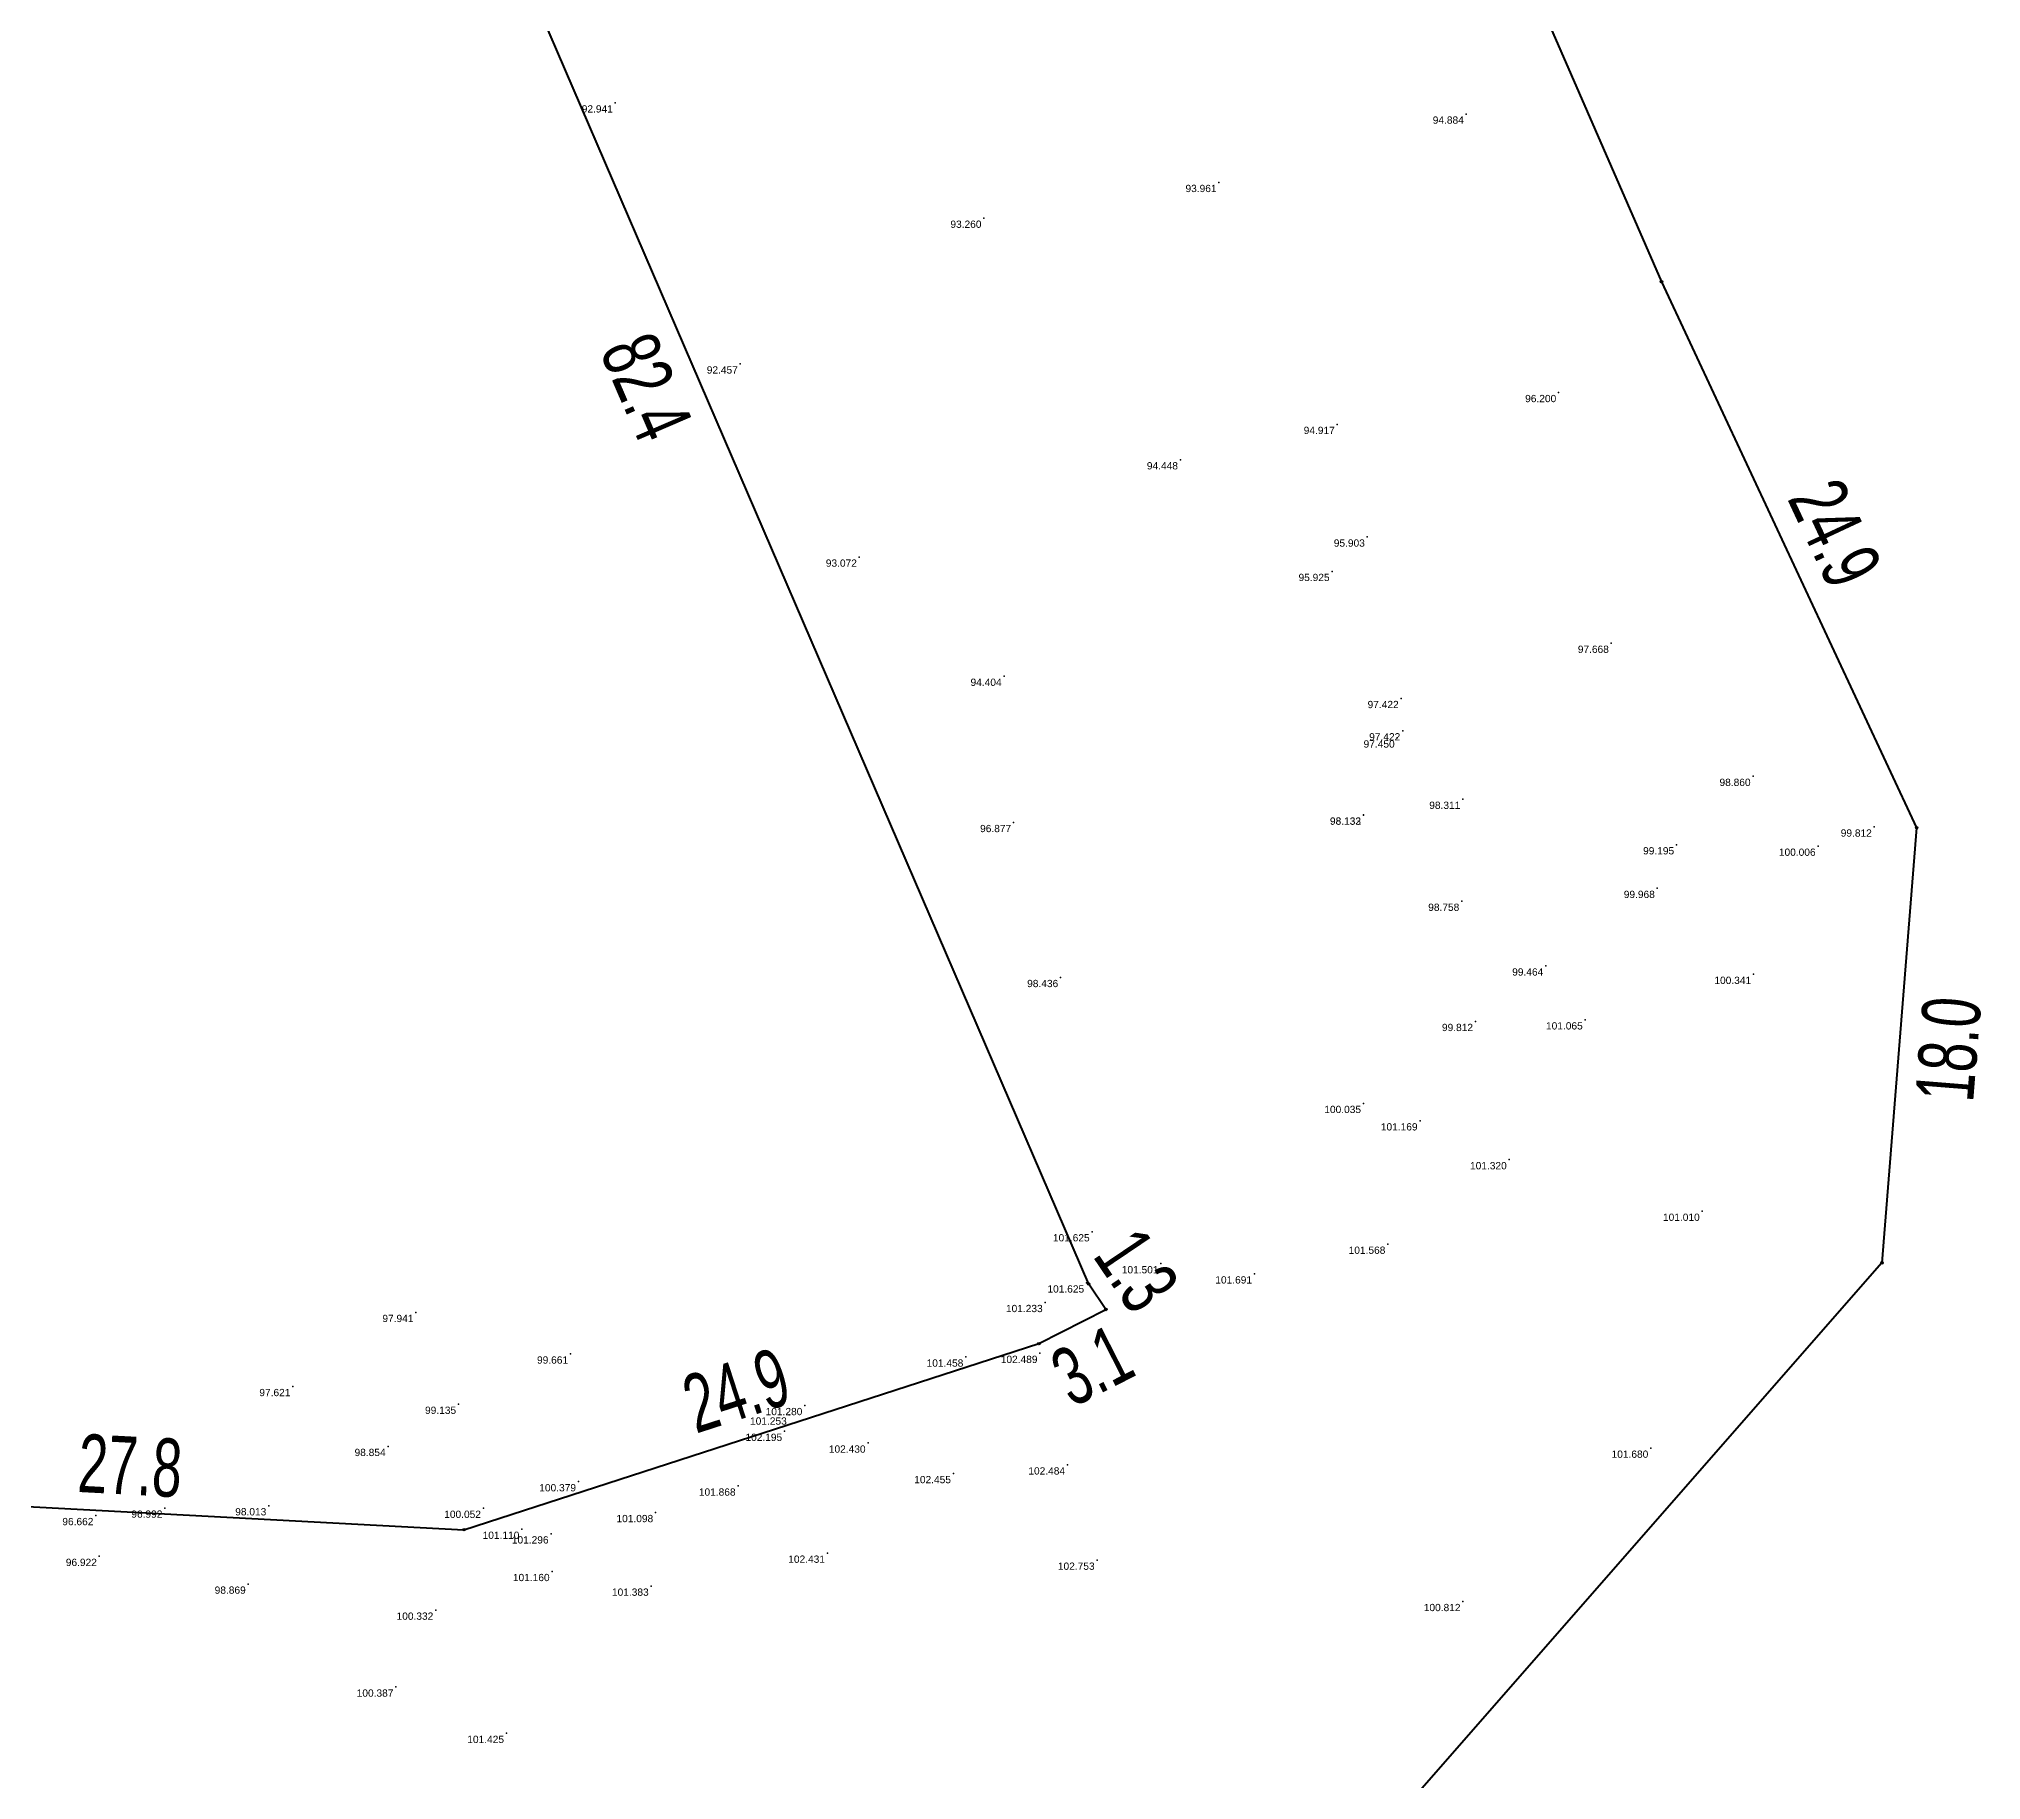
# Model space of a CAD drawing. Header units: millimetres. Extents: x 706139 to 707011, y 753722 to 954403.
# Drawn here: x 706710.6 to 706790.7, y 954233.1 to 954304.9 of the extents above; entities that cross this region are included whole.
import ezdxf
from ezdxf.enums import TextEntityAlignment as Align

# ---------------------------------------------------------------- set-up
doc = ezdxf.new("R2010")
doc.units = ezdxf.units.MM
doc.linetypes.add('SOLID_LINE', pattern=[0])
doc.layers.add('BD', color=1, linetype='Continuous', lineweight=40)
doc.layers.add('BD SYMBOL', color=7, linetype='Continuous', lineweight=30)
doc.layers.add('dim', color=7, linetype='Continuous')
doc.layers.add('Height', color=7, linetype='Continuous')
doc.styles.add('DIM', font='ARIALN.TTF', dxfattribs={"width": 0.8, "height": 2.4})
doc.styles.get("Standard").update_dxf_attribs({"font": 'arial.ttf'})
doc.dimstyles.get("Standard").update_dxf_attribs({"dimtxt": 0.18, "dimasz": 0.18, "dimexe": 0.18, "dimexo": 0.0625, "dimgap": 0.09, "dimtad": 0, "dimtih": 1, "dimtoh": 1, "dimdec": 4, "dimzin": 0, "dimdsep": 46, "dimtxsty": 'Standard', "dimcen": 0.09, "dimadec": 0, "dimazin": 0, "dimtfac": 1, "dimtdec": 4, "dimtofl": 0, "dimtmove": 0, "dimatfit": 3, "dimfxl": 1, "dimtolj": 1, "dimtzin": 0, "dimarcsym": 0})

# ---------------------------------------------------------------- blocks, each defined once
blk = doc.blocks.new('BD')
at = {"linetype": 'ByBlock'}
for p, q in [((-0.037, -0.034), (0.037, 0.034)), ((-0.035, 0.035), (0.035, -0.035))]:
    blk.add_line(p, q, dxfattribs=at)
blk.add_circle((0, 0), 0.05)
blk.add_point((0, 0))
blk = doc.blocks.new('*D68')
at = {"layer": 'Defpoints', "color": 0, "transparency": 16777216}
for p in [(707949.202, 954213.667), (707977.032, 954214.091), (707976.932, 954212.197)]:
    blk.add_point(p, dxfattribs=at)
at = {"layer": 'dim', "color": 0, "transparency": 16777216, "insert": (707963.167, 954214.826), "char_height": 2.4, "attachment_point": 5, "rotation": 356.96552, "style": 'DIM'}
blk.add_mtext('\\A1;27.8', dxfattribs=at)
blk = doc.blocks.new('*D69')
at = {"layer": 'Defpoints', "color": 0, "transparency": 16777216}
for p in [(708000.025, 954221.776), (708000.641, 954219.873), (707976.932, 954212.197)]:
    blk.add_point(p, dxfattribs=at)
at = {"layer": 'dim', "color": 0, "transparency": 16777216, "insert": (707988.17, 954217.938), "char_height": 2.4, "attachment_point": 5, "rotation": 17.93982, "style": 'DIM'}
blk.add_mtext('\\A1;24.9', dxfattribs=at)
blk = doc.blocks.new('*D70')
at = {"layer": 'Defpoints', "color": 0, "transparency": 16777216}
for p in [(708003.407, 954221.283), (708000.641, 954219.873), (708004.228, 954219.673)]:
    blk.add_point(p, dxfattribs=at)
at = {"layer": 'dim', "color": 0, "transparency": 16777216, "insert": (708002.845, 954218.968), "char_height": 2.4, "attachment_point": 5, "rotation": 27.01073, "style": 'DIM'}
blk.add_mtext('\\A1;3.1', dxfattribs=at)
blk = doc.blocks.new('*D71')
at = {"layer": 'Defpoints', "color": 0, "transparency": 16777216}
for p in [(708004.312, 954223.421), (708002.699, 954222.332), (708003.407, 954221.283)]:
    blk.add_point(p, dxfattribs=at)
at = {"layer": 'dim', "color": 0, "transparency": 16777216, "insert": (708004.666, 954222.897), "char_height": 2.4, "attachment_point": 5, "rotation": 304.01654, "style": 'DIM'}
blk.add_mtext('\\A1;1.3', dxfattribs=at)
blk = doc.blocks.new('*D72')
at = {"layer": 'Defpoints', "color": 0, "transparency": 16777216}
for p in [(707970.094, 954297.999), (707968.146, 954297.16), (708002.699, 954222.332)]:
    blk.add_point(p, dxfattribs=at)
at = {"layer": 'dim', "color": 0, "transparency": 16777216, "insert": (707984.449, 954259.327), "char_height": 2.4, "attachment_point": 5, "rotation": 293.31127, "style": 'DIM'}
blk.add_mtext('\\A1;82.4', dxfattribs=at)
blk = doc.blocks.new('*D78')
at = {"layer": 'Defpoints', "color": 0, "transparency": 16777216}
for p in [(708002.247, 954318.844), (708028.178, 954264.487), (708026.321, 954263.676)]:
    blk.add_point(p, dxfattribs=at)
at = {"layer": 'dim', "color": 0, "transparency": 16777216, "insert": (708016.141, 954292.071), "char_height": 2.4, "attachment_point": 5, "rotation": 293.57531, "style": 'DIM'}
blk.add_mtext('\\A1;60.2', dxfattribs=at)
blk = doc.blocks.new('*D79')
at = {"layer": 'Defpoints', "color": 0, "transparency": 16777216}
for p in [(708026.321, 954263.676), (708038.732, 954242.038), (708036.845, 954241.156)]:
    blk.add_point(p, dxfattribs=at)
at = {"layer": 'dim', "color": 0, "transparency": 16777216, "insert": (708033.47, 954253.298), "char_height": 2.4, "attachment_point": 5, "rotation": 295.04753, "style": 'DIM'}
blk.add_mtext('\\A1;24.9', dxfattribs=at)
blk = doc.blocks.new('*D80')
at = {"layer": 'Defpoints', "color": 0, "transparency": 16777216}
for p in [(708036.845, 954241.156), (708035.415, 954223.207), (708037.447, 954223.045)]:
    blk.add_point(p, dxfattribs=at)
at = {"layer": 'dim', "color": 0, "transparency": 16777216, "insert": (708038.162, 954232.02), "char_height": 2.4, "attachment_point": 5, "rotation": 85.44486, "style": 'DIM'}
blk.add_mtext('\\A1;18.0', dxfattribs=at)
blk = doc.blocks.new('*D81')
at = {"layer": 'Defpoints', "color": 0, "transparency": 16777216}
for p in [(708035.415, 954223.207), (707991.541, 954173.096), (707993.059, 954171.767)]:
    blk.add_point(p, dxfattribs=at)
at = {"layer": 'dim', "color": 0, "transparency": 16777216, "insert": (708014.996, 954196.822), "char_height": 2.4, "attachment_point": 5, "rotation": 48.79668, "style": 'DIM'}
blk.add_mtext('\\A1;66.6', dxfattribs=at)
blk = doc.blocks.new('FGHFGH')
at = {"layer": 'BD'}
for p, q in [((708002.24674, 954318.8442), (708026.32074, 954263.6762)), ((708002.69874, 954222.3322), (707970.09374, 954297.9992)), ((708026.32074, 954263.6762), (708036.84474, 954241.1562)), ((708036.84474, 954241.1562), (708035.41474, 954223.2072)), ((708035.41474, 954223.2072), (707991.54074, 954173.0962)), ((708003.40674, 954221.2832), (708002.69874, 954222.3322)), ((708000.64074, 954219.8732), (708003.40674, 954221.2832)), ((707976.93174, 954212.1972), (708000.64074, 954219.8732)), ((707949.20174, 954213.6672), (707976.93174, 954212.1972))]:
    blk.add_line(p, q, dxfattribs=at)
at = {"layer": 'BD SYMBOL'}
for p in [(708026.32074, 954263.6762, 96.375), (708036.84474, 954241.1562, 100.693), (708035.41474, 954223.2072, 102.449), (708002.69874, 954222.3322, 101.893), (708003.40674, 954221.2832, 102.824), (708000.64074, 954219.8732, 101.909), (707976.93174, 954212.1972, 100.248)]:
    blk.add_blockref('BD', p, dxfattribs=at)
at = {"layer": 'dim'}
for p1, p2, distance, picture, middle in [((708002.24674, 954318.8442), (708026.32074, 954263.6762), 2.026, '*D78', (708016.14064, 954292.07051)), ((708002.69874, 954222.3322), (707970.09374, 954297.9992), 2.12059, '*D72', (707984.44876, 954259.32653)), ((708026.32074, 954263.6762), (708036.84474, 954241.1562), 2.08365, '*D79', (708033.47043, 954253.29836)), ((708036.84474, 954241.1562), (708035.41474, 954223.2072), 2.03831, '*D80', (708038.16161, 954232.01982)), ((708003.40674, 954221.2832), (708002.69874, 954222.3322), -1.94669, '*D71', (708004.6663, 954222.89674)), ((708035.41474, 954223.2072), (707991.54074, 954173.0962), 2.01784, '*D81', (708014.99591, 954196.82249)), ((707976.93174, 954212.1972), (708000.64074, 954219.8732), 1.99977, '*D69', (707988.17027, 954217.93775)), ((708000.64074, 954219.8732), (708003.40674, 954221.2832), -1.80778, '*D70', (708002.84476, 954218.96761)), ((707949.20174, 954213.6672), (707976.93174, 954212.1972), 1.89644, '*D68', (707963.16713, 954214.82598))]:
    dim = blk.add_aligned_dim(p1=p1, p2=p2, distance=distance, dimstyle='Standard', dxfattribs=at)
    dim.commit()
    dim.dimension.update_dxf_attribs({"geometry": picture, "text_midpoint": middle})

msp = doc.modelspace()

# ---------------------------------------------------------------- linework, layer by layer
at = {"color": 0, "linetype": 'SOLID_LINE'}
for p in [(706734.3523, 954302.273, 92.9412), (706734.3523, 954302.273, 92.9412), (706769.448, 954301.8108, 94.884), (706769.448, 954301.8108, 94.884), (706759.2515, 954298.9912, 93.9609), (706759.2515, 954298.9912, 93.9609), (706749.5557, 954297.5161, 93.2605), (706749.5557, 954297.5161, 93.2605), (706739.5082, 954291.5046, 92.4571), (706739.5082, 954291.5046, 92.4571), (706773.2597, 954290.325, 96.2003), (706773.2597, 954290.325, 96.2003), (706764.1262, 954289.0108, 94.9174), (706764.1262, 954289.0108, 94.9174), (706757.6584, 954287.5504, 94.4482), (706757.6584, 954287.5504, 94.4482), (706765.3667, 954284.3645, 95.9026), (706765.3667, 954284.3645, 95.9026), (706744.4177, 954283.5367, 93.0721), (706744.4177, 954283.5367, 93.0721), (706763.9133, 954282.9458, 95.9247), (706763.9133, 954282.9458, 95.9247), (706775.4308, 954279.9817, 97.6676), (706775.4308, 954279.9817, 97.6676), (706750.3873, 954278.6218, 94.404), (706750.3873, 954278.6218, 94.404), (706766.7616, 954277.7033, 97.4221), (706766.7616, 954277.7033, 97.4221), (706766.5969, 954276.0756, 97.4497), (706766.5969, 954276.0756, 97.4497), (706766.8267, 954276.371, 97.4221), (706766.8267, 954276.371, 97.4221), (706781.2755, 954274.4932, 98.86), (706781.2755, 954274.4932, 98.86), (706769.3045, 954273.5472, 98.3115), (706769.3045, 954273.5472, 98.3115), (706765.2076, 954272.892, 98.1331), (706765.2076, 954272.892, 98.1331), (706765.2109, 954272.8969, 98.1322), (706765.2109, 954272.8969, 98.1322), (706750.7804, 954272.5878, 96.8769), (706750.7804, 954272.5878, 96.8769), (706786.2748, 954272.4028, 99.8123), (706786.2748, 954272.4028, 99.8123), (706778.1228, 954271.6695, 99.1947), (706778.1228, 954271.6695, 99.1947), (706783.9568, 954271.6119, 100.0061), (706783.9568, 954271.6119, 100.0061), (706777.3265, 954269.8708, 99.968), (706777.3265, 954269.8708, 99.968), (706769.2617, 954269.3404, 98.7581), (706769.2617, 954269.3404, 98.7581), (706772.7245, 954266.6709, 99.4638), (706772.7245, 954266.6709, 99.4638), (706781.297, 954266.326, 100.341), (706752.721, 954266.1949, 98.4365), (706752.721, 954266.1949, 98.4365), (706769.8281, 954264.3818, 99.8117), (706769.8281, 954264.3818, 99.8117), (706774.3528, 954264.4475, 101.065), (706774.3528, 954264.4475, 101.065), (706765.2096, 954261.0008, 100.035), (706765.2096, 954261.0008, 100.035), (706767.5413, 954260.2825, 101.1692), (706767.5413, 954260.2825, 101.1692), (706771.2188, 954258.6798, 101.3196), (706771.2188, 954258.6798, 101.3196), (706779.177, 954256.553, 101.01), (706754.0163, 954255.7059, 101.6245), (706754.0163, 954255.7059, 101.6245), (706766.213, 954255.1936, 101.568), (706766.213, 954255.1936, 101.568), (706756.8566, 954254.3883, 101.5011), (706756.8566, 954254.3883, 101.5011), (706753.7903, 954253.5951, 101.6245), (706753.7903, 954253.5951, 101.6245), (706760.7142, 954253.969, 101.6908), (706760.7142, 954253.969, 101.6908), (706752.0797, 954252.7889, 101.233), (706752.0797, 954252.7889, 101.233), (706726.1291, 954252.3783, 97.9409), (706726.1291, 954252.3783, 97.9409), (706732.5077, 954250.6641, 99.6613), (706732.5077, 954250.6641, 99.6613), (706748.808, 954250.5392, 101.4576), (706748.808, 954250.5392, 101.4576), (706751.8663, 954250.6914, 102.4889), (706751.8663, 954250.6914, 102.4889), (706721.0554, 954249.3217, 97.6205), (706721.0554, 954249.3217, 97.6205), (706727.8887, 954248.5914, 99.1355), (706727.8887, 954248.5914, 99.1355), (706741.5257, 954248.1469, 101.2532), (706741.5257, 954248.1469, 101.2532), (706742.1682, 954248.5378, 101.2796), (706742.1682, 954248.5378, 101.2796), (706741.3352, 954247.4748, 102.1946), (706741.3352, 954247.4748, 102.1946), (706724.9823, 954246.8514, 98.8544), (706724.9823, 954246.8514, 98.8544), (706744.7759, 954246.9908, 102.4302), (706744.7759, 954246.9908, 102.4302), (706777.057, 954246.78, 101.68), (706748.2978, 954245.7314, 102.4552), (706748.2978, 954245.7314, 102.4552), (706753.0037, 954246.0891, 102.4838), (706753.0037, 954246.0891, 102.4838), (706732.8335, 954245.3957, 100.3785), (706732.8335, 954245.3957, 100.3785), (706739.4151, 954245.2176, 101.8684), (706739.4151, 954245.2176, 101.8684), (706712.9304, 954243.9999, 96.6617), (706712.9304, 954243.9999, 96.6617), (706715.7764, 954244.3074, 96.9919), (706715.7764, 954244.3074, 96.9919), (706720.0605, 954244.4034, 98.0126), (706720.0605, 954244.4034, 98.0126), (706728.9133, 954244.2999, 100.0517), (706728.9133, 954244.2999, 100.0517), (706736.0172, 954244.1241, 101.0982), (706736.0172, 954244.1241, 101.0982), (706730.4973, 954243.434, 101.1098), (706730.4973, 954243.434, 101.1098), (706731.7029, 954243.2444, 101.2961), (706731.7029, 954243.2444, 101.2961), (706713.0736, 954242.3163, 96.9222), (706713.0736, 954242.3163, 96.9222), (706743.1016, 954242.4488, 102.4308), (706743.1016, 954242.4488, 102.4308), (706731.7454, 954241.6922, 101.1599), (706731.7454, 954241.6922, 101.1599), (706754.2216, 954242.1596, 102.7527), (706754.2216, 954242.1596, 102.7527), (706719.2131, 954241.172, 98.8686), (706719.2131, 954241.172, 98.8686), (706735.8313, 954241.0886, 101.3833), (706735.8313, 954241.0886, 101.3833), (706726.9483, 954240.0984, 100.3321), (706726.9483, 954240.0984, 100.3321), (706769.312, 954240.454, 100.812), (706725.3039, 954236.9258, 100.3873), (706725.3039, 954236.9258, 100.3873), (706729.8649, 954235.0157, 101.4246), (706729.8649, 954235.0157, 101.4246)]:
    msp.add_point(p, dxfattribs=at)

# ---------------------------------------------------------------- block references
msp.add_blockref('FGHFGH', (-1248.8207, 31.2158))

# ---------------------------------------------------------------- texts
at = {"layer": 'Height', "color": 4, "linetype": 'SOLID_LINE'}
for s, p in [('92.941', (706734.2523, 954302.173, 92.9412)), ('92.941', (706734.2523, 954302.173, 92.9412)), ('94.884', (706769.348, 954301.7108, 94.884)), ('94.884', (706769.348, 954301.7108, 94.884)), ('93.961', (706759.1515, 954298.8912, 93.9609)), ('93.961', (706759.1515, 954298.8912, 93.9609)), ('93.260', (706749.4557, 954297.4161, 93.2605)), ('93.260', (706749.4557, 954297.4161, 93.2605)), ('92.457', (706739.4082, 954291.4046, 92.4571)), ('92.457', (706739.4082, 954291.4046, 92.4571)), ('96.200', (706773.1597, 954290.225, 96.2003)), ('96.200', (706773.1597, 954290.225, 96.2003)), ('94.917', (706764.0262, 954288.9108, 94.9174)), ('94.917', (706764.0262, 954288.9108, 94.9174)), ('94.448', (706757.5584, 954287.4504, 94.4482)), ('94.448', (706757.5584, 954287.4504, 94.4482)), ('95.903', (706765.2667, 954284.2645, 95.9026)), ('95.903', (706765.2667, 954284.2645, 95.9026)), ('93.072', (706744.3177, 954283.4367, 93.0721)), ('93.072', (706744.3177, 954283.4367, 93.0721)), ('95.925', (706763.8133, 954282.8458, 95.9247)), ('95.925', (706763.8133, 954282.8458, 95.9247)), ('97.668', (706775.3308, 954279.8817, 97.6676)), ('97.668', (706775.3308, 954279.8817, 97.6676)), ('94.404', (706750.2873, 954278.5218, 94.404)), ('94.404', (706750.2873, 954278.5218, 94.404)), ('97.422', (706766.6616, 954277.6033, 97.4221)), ('97.422', (706766.6616, 954277.6033, 97.4221)), ('97.450', (706766.4969, 954275.9756, 97.4497)), ('97.450', (706766.4969, 954275.9756, 97.4497)), ('97.422', (706766.7267, 954276.271, 97.4221)), ('97.422', (706766.7267, 954276.271, 97.4221)), ('98.860', (706781.1755, 954274.3932, 98.86)), ('98.860', (706781.1755, 954274.3932, 98.86)), ('98.133', (706765.1076, 954272.792, 98.1331)), ('98.133', (706765.1076, 954272.792, 98.1331)), ('98.132', (706765.1109, 954272.7969, 98.1322)), ('98.132', (706765.1109, 954272.7969, 98.1322)), ('98.311', (706769.2045, 954273.4472, 98.3115)), ('98.311', (706769.2045, 954273.4472, 98.3115)), ('96.877', (706750.6804, 954272.4878, 96.8769)), ('96.877', (706750.6804, 954272.4878, 96.8769)), ('99.812', (706786.1748, 954272.3028, 99.8123)), ('99.812', (706786.1748, 954272.3028, 99.8123)), ('99.195', (706778.0228, 954271.5695, 99.1947)), ('99.195', (706778.0228, 954271.5695, 99.1947)), ('100.006', (706783.8568, 954271.5119, 100.0061)), ('100.006', (706783.8568, 954271.5119, 100.0061)), ('99.968', (706777.2265, 954269.7708, 99.968)), ('99.968', (706777.2265, 954269.7708, 99.968)), ('98.758', (706769.1617, 954269.2404, 98.7581)), ('98.758', (706769.1617, 954269.2404, 98.7581)), ('99.464', (706772.6245, 954266.5709, 99.4638)), ('99.464', (706772.6245, 954266.5709, 99.4638)), ('98.436', (706752.621, 954266.0949, 98.4365)), ('98.436', (706752.621, 954266.0949, 98.4365)), ('100.341', (706781.197, 954266.226, 100.341)), ('99.812', (706769.7281, 954264.2818, 99.8117)), ('99.812', (706769.7281, 954264.2818, 99.8117)), ('101.065', (706774.2528, 954264.3475, 101.065)), ('101.065', (706774.2528, 954264.3475, 101.065)), ('100.035', (706765.1096, 954260.9008, 100.035)), ('100.035', (706765.1096, 954260.9008, 100.035)), ('101.169', (706767.4413, 954260.1825, 101.1692)), ('101.169', (706767.4413, 954260.1825, 101.1692)), ('101.320', (706771.1188, 954258.5798, 101.3196)), ('101.320', (706771.1188, 954258.5798, 101.3196)), ('101.010', (706779.077, 954256.453, 101.01)), ('101.625', (706753.9163, 954255.6059, 101.6245)), ('101.625', (706753.9163, 954255.6059, 101.6245)), ('101.568', (706766.113, 954255.0936, 101.568)), ('101.568', (706766.113, 954255.0936, 101.568)), ('101.501', (706756.7566, 954254.2883, 101.5011)), ('101.501', (706756.7566, 954254.2883, 101.5011)), ('101.625', (706753.6903, 954253.4951, 101.6245)), ('101.625', (706753.6903, 954253.4951, 101.6245)), ('101.691', (706760.6142, 954253.869, 101.6908)), ('101.691', (706760.6142, 954253.869, 101.6908)), ('101.233', (706751.9797, 954252.6889, 101.233)), ('101.233', (706751.9797, 954252.6889, 101.233)), ('97.941', (706726.0291, 954252.2783, 97.9409)), ('97.941', (706726.0291, 954252.2783, 97.9409)), ('99.661', (706732.4077, 954250.5641, 99.6613)), ('99.661', (706732.4077, 954250.5641, 99.6613)), ('101.458', (706748.708, 954250.4392, 101.4576)), ('101.458', (706748.708, 954250.4392, 101.4576)), ('102.489', (706751.7663, 954250.5914, 102.4889)), ('102.489', (706751.7663, 954250.5914, 102.4889)), ('97.621', (706720.9554, 954249.2217, 97.6205)), ('97.621', (706720.9554, 954249.2217, 97.6205)), ('99.135', (706727.7887, 954248.4914, 99.1355)), ('99.135', (706727.7887, 954248.4914, 99.1355)), ('101.253', (706741.4257, 954248.0469, 101.2532)), ('101.253', (706741.4257, 954248.0469, 101.2532)), ('101.280', (706742.0682, 954248.4378, 101.2796)), ('101.280', (706742.0682, 954248.4378, 101.2796)), ('102.195', (706741.2352, 954247.3748, 102.1946)), ('102.195', (706741.2352, 954247.3748, 102.1946)), ('98.854', (706724.8823, 954246.7514, 98.8544)), ('98.854', (706724.8823, 954246.7514, 98.8544)), ('102.430', (706744.6759, 954246.8908, 102.4302)), ('102.430', (706744.6759, 954246.8908, 102.4302)), ('101.680', (706776.957, 954246.68, 101.68)), ('102.455', (706748.1978, 954245.6314, 102.4552)), ('102.455', (706748.1978, 954245.6314, 102.4552)), ('102.484', (706752.9037, 954245.9891, 102.4838)), ('102.484', (706752.9037, 954245.9891, 102.4838)), ('100.379', (706732.7335, 954245.2957, 100.3785)), ('100.379', (706732.7335, 954245.2957, 100.3785)), ('101.868', (706739.3151, 954245.1176, 101.8684)), ('101.868', (706739.3151, 954245.1176, 101.8684)), ('96.662', (706712.8304, 954243.8999, 96.6617)), ('96.662', (706712.8304, 954243.8999, 96.6617)), ('96.992', (706715.6764, 954244.2074, 96.9919)), ('96.992', (706715.6764, 954244.2074, 96.9919)), ('98.013', (706719.9605, 954244.3034, 98.0126)), ('98.013', (706719.9605, 954244.3034, 98.0126)), ('100.052', (706728.8133, 954244.1999, 100.0517)), ('100.052', (706728.8133, 954244.1999, 100.0517)), ('101.098', (706735.9172, 954244.0241, 101.0982)), ('101.098', (706735.9172, 954244.0241, 101.0982)), ('101.110', (706730.3973, 954243.334, 101.1098)), ('101.110', (706730.3973, 954243.334, 101.1098)), ('101.296', (706731.6029, 954243.1444, 101.2961)), ('101.296', (706731.6029, 954243.1444, 101.2961)), ('96.922', (706712.9736, 954242.2163, 96.9222)), ('96.922', (706712.9736, 954242.2163, 96.9222)), ('102.431', (706743.0016, 954242.3488, 102.4308)), ('102.431', (706743.0016, 954242.3488, 102.4308)), ('101.160', (706731.6454, 954241.5922, 101.1599)), ('101.160', (706731.6454, 954241.5922, 101.1599)), ('102.753', (706754.1216, 954242.0596, 102.7527)), ('102.753', (706754.1216, 954242.0596, 102.7527)), ('98.869', (706719.1131, 954241.072, 98.8686)), ('98.869', (706719.1131, 954241.072, 98.8686)), ('101.383', (706735.7313, 954240.9886, 101.3833)), ('101.383', (706735.7313, 954240.9886, 101.3833)), ('100.332', (706726.8483, 954239.9984, 100.3321)), ('100.332', (706726.8483, 954239.9984, 100.3321)), ('100.812', (706769.212, 954240.354, 100.812)), ('100.387', (706725.2039, 954236.8258, 100.3873)), ('100.387', (706725.2039, 954236.8258, 100.3873)), ('101.425', (706729.7649, 954234.9157, 101.4246)), ('101.425', (706729.7649, 954234.9157, 101.4246))]:
    msp.add_text(s, height=0.3, dxfattribs=at).set_placement(p, align=Align.TOP_RIGHT)

doc.saveas('drawing.dxf')
